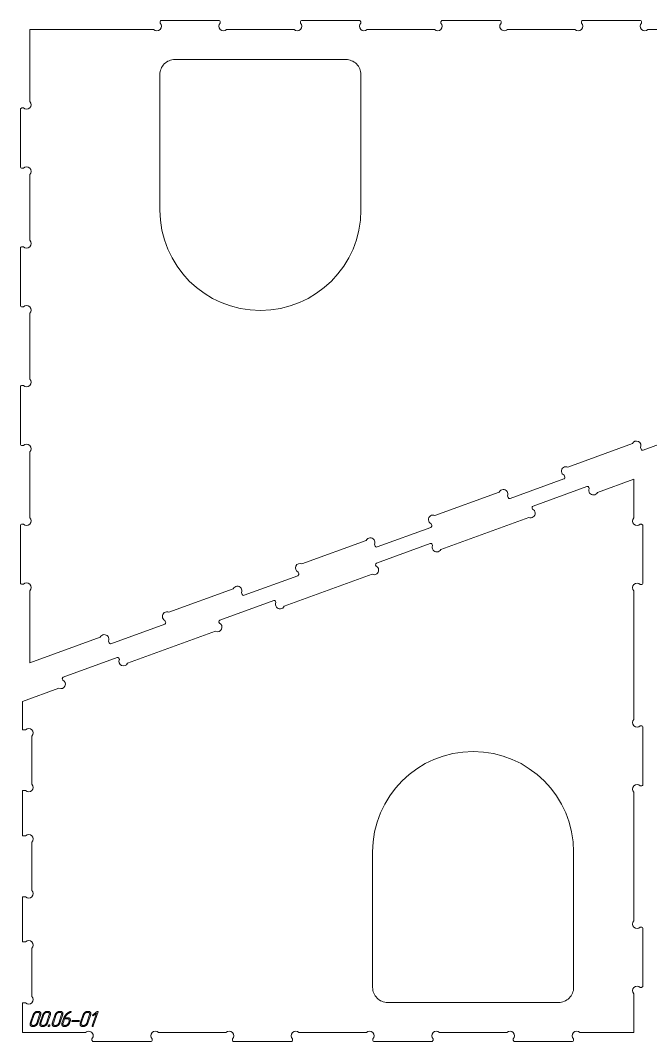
# Model space of a CAD drawing. Header units: millimetres. Extents: x 10 to 1367, y -717 to -10.
# Drawn here: x 10 to 429, y -693 to -14 of the extents above; entities that cross this region are included whole.
import ezdxf

# ---------------------------------------------------------------- set-up
doc = ezdxf.new("R2010")
doc.units = ezdxf.units.MM
doc.layers.add('cut', color=7, linetype='Continuous', lineweight=0)
doc.layers.add('mark', color=7, linetype='Continuous', lineweight=0)

msp = doc.modelspace()

# ---------------------------------------------------------------- linework, layer by layer
at = {"layer": 'cut'}
msp.add_lwpolyline([(459.4, -286.68), (423.69, -299.67, -0.414214), (422.41, -299.08), (421.98, -297.89, 1), (416.54, -295.36), (373.76, -310.93, 1), (371.22, -316.37), (371.65, -317.55, -0.414214), (371.05, -318.83), (335.34, -331.83, -0.414213), (334.06, -331.23), (333.63, -330.05, 1), (328.19, -327.51), (285.41, -343.09, 1), (282.87, -348.53), (283.3, -349.71, -0.414214), (282.7, -350.99), (247, -363.99, -0.414214), (245.71, -363.39), (245.28, -362.21, 1), (239.85, -359.67), (197.06, -375.24, 1), (194.52, -380.68), (194.95, -381.86, -0.414214), (194.36, -383.14), (158.65, -396.14, -0.414214), (157.37, -395.54), (156.94, -394.36, 1), (151.5, -391.83), (108.71, -407.4, 1), (106.18, -412.84), (106.61, -414.02, -0.414214), (106.01, -415.3), (70.3, -428.3, -0.414214), (69.02, -427.7), (68.59, -426.52, 1), (63.15, -423.98), (16.38, -441.01), (16.38, -393.07, 1), (12.14, -388.83), (11.18, -388.83, -0.414214), (10.18, -387.83), (10.18, -349.83, -0.414214), (11.18, -348.83), (12.14, -348.83, 1), (16.38, -344.58), (16.38, -300.89, 1), (12.14, -296.64), (11.18, -296.64, -0.414214), (10.18, -295.64), (10.18, -257.64, -0.414214), (11.18, -256.64), (12.14, -256.64, 1), (16.38, -252.4), (16.38, -208.71, 1), (12.14, -204.46), (11.18, -204.46, -0.414214), (10.18, -203.46), (10.18, -165.46, -0.414214), (11.18, -164.46), (12.14, -164.46, 1), (16.38, -160.22), (16.38, -116.52, 1), (12.14, -112.28), (11.18, -112.28, -0.414214), (10.18, -111.28), (10.18, -73.28, -0.414214), (11.18, -72.28), (12.14, -72.28, 1), (16.38, -68.04), (16.38, -20.1), (98.63, -20.1, 1), (102.88, -15.86), (102.88, -15.1, -0.414214), (103.88, -14.1), (141.88, -14.1, -0.414214), (142.88, -15.1), (142.88, -15.86, 1), (147.12, -20.1), (191.9, -20.1, 1), (196.14, -15.86), (196.14, -15.1, -0.414214), (197.14, -14.1), (235.14, -14.1, -0.414214), (236.14, -15.1), (236.14, -15.86, 1), (240.39, -20.1), (285.17, -20.1, 1), (289.41, -15.86), (289.41, -15.1, -0.414214), (290.41, -14.1), (328.41, -14.1, -0.414214), (329.41, -15.1), (329.41, -15.86, 1), (333.65, -20.1), (378.43, -20.1, 1), (382.68, -15.86), (382.68, -15.1, -0.414214), (383.68, -14.1), (421.68, -14.1, -0.414214), (422.68, -15.1), (422.68, -15.86, 1), (426.92, -20.1), (508.88, -20.1)], format="xyb", dxfattribs=at)
for points in [[(236.28, -95.1), (236.28, -50.1, 0.414214), (226.28, -40.1), (112.78, -40.1, 0.414214), (102.78, -50.1), (102.78, -140.1, 1), (236.28, -140.1)], [(417.55, -318.94), (417.55, -344.69, 1), (421.79, -348.94), (422.55, -348.94, -0.414214), (423.55, -349.94), (423.55, -387.94, -0.414214), (422.55, -388.94), (421.79, -388.94, 1), (417.55, -393.18), (417.55, -478.58, 1), (421.79, -482.82), (422.55, -482.82, -0.414214), (423.55, -483.82), (423.55, -521.82, -0.414214), (422.55, -522.82), (421.79, -522.82, 1), (417.55, -527.06), (417.55, -612.46, 1), (421.79, -616.71), (422.55, -616.71, -0.414214), (423.55, -617.71), (423.55, -655.71, -0.414214), (422.55, -656.71), (421.79, -656.71, 1), (417.55, -660.95), (417.55, -686.71), (381.69, -686.71, 1), (377.45, -690.95), (377.45, -691.71, -0.414214), (376.45, -692.71), (338.45, -692.71, -0.414214), (337.45, -691.71), (337.45, -690.95, 1), (333.21, -686.71), (288.43, -686.71, 1), (284.18, -690.95), (284.18, -691.71, -0.414214), (283.18, -692.71), (245.18, -692.71, -0.414214), (244.18, -691.71), (244.18, -690.95, 1), (239.94, -686.71), (195.16, -686.71, 1), (190.92, -690.95), (190.92, -691.71, -0.414214), (189.92, -692.71), (151.92, -692.71, -0.414214), (150.92, -691.71), (150.92, -690.95, 1), (146.68, -686.71), (101.89, -686.71, 1), (97.65, -690.95), (97.65, -691.71, -0.414214), (96.65, -692.71), (58.65, -692.71, -0.414214), (57.65, -691.71), (57.65, -690.95, 1), (53.41, -686.71), (11.55, -686.71), (11.55, -666.96), (13.56, -666.96, 1), (17.8, -662.71), (17.8, -630.7, 1), (13.56, -626.46), (11.55, -626.46), (11.55, -596.46), (13.56, -596.46, 1), (17.8, -592.21), (17.8, -560.2, 1), (13.56, -555.96), (11.55, -555.96), (11.55, -525.96), (13.56, -525.96, 1), (17.8, -521.71), (17.8, -489.7, 1), (13.56, -485.46), (11.55, -485.46), (11.55, -466.71), (35.76, -457.9, 1), (38.29, -452.46), (38.03, -451.75, -0.414214), (38.63, -450.47), (74.34, -437.47, -0.414214), (75.62, -438.07), (75.88, -438.78, 1), (81.32, -441.31), (139.77, -420.04, 1), (142.3, -414.6), (142.04, -413.89, -0.414214), (142.64, -412.61), (178.35, -399.61, -0.414214), (179.63, -400.21), (179.89, -400.92, 1), (185.33, -403.46), (243.78, -382.18, 1), (246.31, -376.75), (246.05, -376.03, -0.414213), (246.65, -374.75), (282.36, -361.76, -0.414214), (283.64, -362.35), (283.9, -363.07, 1), (289.34, -365.6), (347.79, -344.33, 1), (350.32, -338.89), (350.06, -338.18, -0.414214), (350.66, -336.9), (386.37, -323.9, -0.414213), (387.65, -324.5), (387.91, -325.21, 1), (393.35, -327.74)], [(377.55, -611.71), (377.55, -566.71, 1), (244.05, -566.71), (244.05, -656.71, 0.414214), (254.05, -666.71), (367.55, -666.71, 0.414214), (377.55, -656.71)]]:
    msp.add_lwpolyline(points, format="xyb", close=True, dxfattribs=at)
at = {"layer": 'mark'}
for points in [[(18.62, -674.79), (16.68, -680.5), (16.64, -680.62), (16.61, -680.73), (16.59, -680.83), (16.57, -680.94), (16.56, -681.04), (16.55, -681.14), (16.55, -681.24), (16.56, -681.34), (16.57, -681.43), (16.59, -681.52), (16.61, -681.61), (16.64, -681.7), (16.68, -681.78), (16.72, -681.87), (16.77, -681.95), (16.82, -682.03), (16.88, -682.1), (16.94, -682.17), (17, -682.24), (17.07, -682.3), (17.14, -682.35), (17.21, -682.41), (17.28, -682.45), (17.36, -682.49), (17.44, -682.53), (17.53, -682.56), (17.61, -682.59), (17.7, -682.61), (17.8, -682.63), (17.89, -682.64), (17.99, -682.65), (18.09, -682.65), (18.81, -682.65), (18.92, -682.65), (19.03, -682.64), (19.14, -682.63), (19.25, -682.61), (19.36, -682.59), (19.47, -682.56), (19.58, -682.53), (19.69, -682.49), (19.79, -682.45), (19.9, -682.4), (20.01, -682.35), (20.12, -682.29), (20.22, -682.23), (20.33, -682.16), (20.44, -682.09), (20.54, -682.02), (20.65, -681.94), (20.74, -681.85), (20.84, -681.77), (20.93, -681.68), (21.02, -681.6), (21.1, -681.51), (21.18, -681.42), (21.25, -681.32), (21.32, -681.23), (21.38, -681.13), (21.44, -681.03), (21.5, -680.93), (21.55, -680.83), (21.6, -680.72), (21.64, -680.61), (21.68, -680.5), (23.63, -674.79), (23.66, -674.68), (23.69, -674.57), (23.71, -674.47), (23.73, -674.36), (23.74, -674.26), (23.75, -674.16), (23.75, -674.06), (23.75, -673.96), (23.74, -673.87), (23.72, -673.78), (23.7, -673.69), (23.67, -673.6), (23.64, -673.52), (23.6, -673.43), (23.56, -673.35), (23.51, -673.27), (23.45, -673.2), (23.39, -673.13), (23.33, -673.06), (23.27, -673), (23.2, -672.94), (23.12, -672.89), (23.05, -672.85), (22.97, -672.8), (22.89, -672.77), (22.8, -672.74), (22.71, -672.71), (22.61, -672.69), (22.52, -672.67), (22.42, -672.66), (22.31, -672.65), (22.2, -672.65), (21.49, -672.65), (21.38, -672.65), (21.27, -672.66), (21.15, -672.67), (21.04, -672.69), (20.93, -672.71), (20.82, -672.74), (20.71, -672.77), (20.6, -672.81), (20.5, -672.85), (20.39, -672.9), (20.28, -672.95), (20.17, -673.01), (20.07, -673.07), (19.96, -673.14), (19.85, -673.21), (19.75, -673.29), (19.65, -673.37), (19.55, -673.45), (19.45, -673.54), (19.36, -673.63), (19.28, -673.71), (19.2, -673.8), (19.12, -673.89), (19.05, -673.99), (18.98, -674.08), (18.91, -674.18), (18.85, -674.28), (18.8, -674.38), (18.75, -674.48), (18.7, -674.58), (18.66, -674.68)], [(19.33, -674.79), (17.39, -680.5), (17.37, -680.58), (17.35, -680.65), (17.33, -680.72), (17.32, -680.78), (17.32, -680.85), (17.31, -680.92), (17.31, -680.98), (17.32, -681.05), (17.32, -681.11), (17.33, -681.17), (17.35, -681.23), (17.37, -681.29), (17.39, -681.34), (17.42, -681.4), (17.45, -681.45), (17.48, -681.51), (17.52, -681.56), (17.56, -681.61), (17.6, -681.65), (17.64, -681.69), (17.69, -681.73), (17.74, -681.77), (17.79, -681.8), (17.84, -681.83), (17.89, -681.85), (17.95, -681.87), (18.01, -681.89), (18.07, -681.91), (18.13, -681.92), (18.2, -681.93), (18.26, -681.93), (18.33, -681.93), (19.05, -681.93), (19.12, -681.93), (19.19, -681.93), (19.26, -681.92), (19.34, -681.91), (19.41, -681.89), (19.48, -681.88), (19.55, -681.86), (19.62, -681.83), (19.7, -681.8), (19.77, -681.77), (19.84, -681.74), (19.91, -681.7), (19.98, -681.66), (20.05, -681.62), (20.12, -681.58), (20.19, -681.53), (20.26, -681.47), (20.33, -681.42), (20.39, -681.37), (20.45, -681.31), (20.51, -681.25), (20.57, -681.19), (20.62, -681.13), (20.67, -681.07), (20.72, -681), (20.76, -680.94), (20.8, -680.87), (20.84, -680.8), (20.88, -680.73), (20.91, -680.66), (20.94, -680.58), (20.97, -680.5), (22.91, -674.79), (22.93, -674.72), (22.95, -674.65), (22.97, -674.58), (22.98, -674.51), (22.99, -674.44), (22.99, -674.37), (22.99, -674.31), (22.99, -674.25), (22.98, -674.18), (22.97, -674.12), (22.96, -674.06), (22.94, -674), (22.92, -673.95), (22.89, -673.89), (22.87, -673.84), (22.83, -673.78), (22.8, -673.73), (22.76, -673.68), (22.72, -673.64), (22.67, -673.6), (22.63, -673.56), (22.58, -673.53), (22.53, -673.5), (22.48, -673.47), (22.42, -673.44), (22.36, -673.42), (22.3, -673.4), (22.24, -673.39), (22.17, -673.38), (22.1, -673.37), (22.03, -673.36), (21.96, -673.36), (21.25, -673.36), (21.17, -673.36), (21.1, -673.37), (21.03, -673.38), (20.95, -673.39), (20.88, -673.4), (20.81, -673.42), (20.73, -673.44), (20.66, -673.47), (20.59, -673.49), (20.52, -673.53), (20.45, -673.56), (20.38, -673.6), (20.31, -673.64), (20.23, -673.68), (20.16, -673.73), (20.09, -673.78), (20.03, -673.83), (19.96, -673.89), (19.9, -673.94), (19.84, -674), (19.78, -674.06), (19.72, -674.12), (19.67, -674.18), (19.62, -674.24), (19.58, -674.31), (19.53, -674.37), (19.49, -674.44), (19.46, -674.51), (19.42, -674.57), (19.39, -674.65), (19.36, -674.72)], [(25.05, -674.79), (23.11, -680.5), (23.07, -680.62), (23.04, -680.73), (23.02, -680.83), (23, -680.94), (22.99, -681.04), (22.98, -681.14), (22.98, -681.24), (22.99, -681.34), (23, -681.43), (23.02, -681.52), (23.04, -681.61), (23.07, -681.7), (23.11, -681.78), (23.15, -681.87), (23.2, -681.95), (23.25, -682.03), (23.31, -682.1), (23.37, -682.17), (23.43, -682.24), (23.5, -682.3), (23.57, -682.35), (23.64, -682.41), (23.71, -682.45), (23.79, -682.49), (23.87, -682.53), (23.96, -682.56), (24.04, -682.59), (24.13, -682.61), (24.22, -682.63), (24.32, -682.64), (24.42, -682.65), (24.52, -682.65), (25.23, -682.65), (25.35, -682.65), (25.46, -682.64), (25.57, -682.63), (25.68, -682.61), (25.79, -682.59), (25.9, -682.56), (26.01, -682.53), (26.11, -682.49), (26.22, -682.45), (26.33, -682.4), (26.44, -682.35), (26.55, -682.29), (26.65, -682.23), (26.76, -682.16), (26.86, -682.09), (26.97, -682.02), (27.07, -681.94), (27.17, -681.85), (27.27, -681.77), (27.36, -681.68), (27.44, -681.6), (27.53, -681.51), (27.6, -681.42), (27.68, -681.32), (27.75, -681.23), (27.81, -681.13), (27.87, -681.03), (27.93, -680.93), (27.98, -680.83), (28.03, -680.72), (28.07, -680.61), (28.11, -680.5), (30.05, -674.79), (30.09, -674.68), (30.12, -674.57), (30.14, -674.47), (30.16, -674.36), (30.17, -674.26), (30.18, -674.16), (30.18, -674.06), (30.18, -673.96), (30.17, -673.87), (30.15, -673.78), (30.13, -673.69), (30.1, -673.6), (30.07, -673.52), (30.03, -673.43), (29.98, -673.35), (29.93, -673.27), (29.88, -673.2), (29.82, -673.13), (29.76, -673.06), (29.69, -673), (29.63, -672.94), (29.55, -672.89), (29.48, -672.85), (29.4, -672.8), (29.31, -672.77), (29.23, -672.74), (29.14, -672.71), (29.04, -672.69), (28.95, -672.67), (28.85, -672.66), (28.74, -672.65), (28.63, -672.65), (27.92, -672.65), (27.81, -672.65), (27.69, -672.66), (27.58, -672.67), (27.47, -672.69), (27.36, -672.71), (27.25, -672.74), (27.14, -672.77), (27.03, -672.81), (26.92, -672.85), (26.82, -672.9), (26.71, -672.95), (26.6, -673.01), (26.5, -673.07), (26.39, -673.14), (26.28, -673.21), (26.18, -673.29), (26.08, -673.37), (25.98, -673.45), (25.88, -673.54), (25.79, -673.63), (25.71, -673.71), (25.63, -673.8), (25.55, -673.89), (25.48, -673.99), (25.41, -674.08), (25.34, -674.18), (25.28, -674.28), (25.23, -674.38), (25.18, -674.48), (25.13, -674.58), (25.09, -674.68)], [(25.76, -674.79), (23.82, -680.5), (23.8, -680.58), (23.78, -680.65), (23.76, -680.72), (23.75, -680.78), (23.74, -680.85), (23.74, -680.92), (23.74, -680.98), (23.74, -681.05), (23.75, -681.11), (23.76, -681.17), (23.78, -681.23), (23.8, -681.29), (23.82, -681.34), (23.85, -681.4), (23.88, -681.45), (23.91, -681.51), (23.95, -681.56), (23.99, -681.61), (24.03, -681.65), (24.07, -681.69), (24.12, -681.73), (24.17, -681.77), (24.22, -681.8), (24.27, -681.83), (24.32, -681.85), (24.38, -681.87), (24.44, -681.89), (24.5, -681.91), (24.56, -681.92), (24.63, -681.93), (24.69, -681.93), (24.76, -681.93), (25.48, -681.93), (25.55, -681.93), (25.62, -681.93), (25.69, -681.92), (25.77, -681.91), (25.84, -681.89), (25.91, -681.88), (25.98, -681.86), (26.05, -681.83), (26.12, -681.8), (26.2, -681.77), (26.27, -681.74), (26.34, -681.7), (26.41, -681.66), (26.48, -681.62), (26.55, -681.58), (26.62, -681.53), (26.69, -681.47), (26.76, -681.42), (26.82, -681.37), (26.88, -681.31), (26.94, -681.25), (27, -681.19), (27.05, -681.13), (27.1, -681.07), (27.15, -681), (27.19, -680.94), (27.23, -680.87), (27.27, -680.8), (27.31, -680.73), (27.34, -680.66), (27.37, -680.58), (27.4, -680.5), (29.34, -674.79), (29.36, -674.72), (29.38, -674.65), (29.4, -674.58), (29.41, -674.51), (29.42, -674.44), (29.42, -674.37), (29.42, -674.31), (29.42, -674.25), (29.41, -674.18), (29.4, -674.12), (29.39, -674.06), (29.37, -674), (29.35, -673.95), (29.32, -673.89), (29.29, -673.84), (29.26, -673.78), (29.22, -673.73), (29.19, -673.68), (29.15, -673.64), (29.1, -673.6), (29.06, -673.56), (29.01, -673.53), (28.96, -673.5), (28.9, -673.47), (28.85, -673.44), (28.79, -673.42), (28.73, -673.4), (28.67, -673.39), (28.6, -673.38), (28.53, -673.37), (28.46, -673.36), (28.39, -673.36), (27.68, -673.36), (27.6, -673.36), (27.53, -673.37), (27.45, -673.38), (27.38, -673.39), (27.31, -673.4), (27.24, -673.42), (27.16, -673.44), (27.09, -673.47), (27.02, -673.49), (26.95, -673.53), (26.88, -673.56), (26.8, -673.6), (26.73, -673.64), (26.66, -673.68), (26.59, -673.73), (26.52, -673.78), (26.45, -673.83), (26.39, -673.89), (26.33, -673.94), (26.27, -674), (26.21, -674.06), (26.15, -674.12), (26.1, -674.18), (26.05, -674.24), (26.01, -674.31), (25.96, -674.37), (25.92, -674.44), (25.88, -674.51), (25.85, -674.57), (25.82, -674.65), (25.79, -674.72)], [(33.26, -674.79), (31.32, -680.5), (31.28, -680.62), (31.25, -680.73), (31.23, -680.83), (31.21, -680.94), (31.2, -681.04), (31.2, -681.14), (31.2, -681.24), (31.2, -681.34), (31.21, -681.43), (31.23, -681.52), (31.26, -681.61), (31.29, -681.7), (31.32, -681.78), (31.36, -681.87), (31.41, -681.95), (31.46, -682.03), (31.52, -682.1), (31.58, -682.17), (31.64, -682.24), (31.71, -682.3), (31.78, -682.35), (31.85, -682.41), (31.93, -682.45), (32.01, -682.49), (32.09, -682.53), (32.17, -682.56), (32.26, -682.59), (32.35, -682.61), (32.44, -682.63), (32.53, -682.64), (32.63, -682.65), (32.73, -682.65), (33.45, -682.65), (33.56, -682.65), (33.67, -682.64), (33.78, -682.63), (33.89, -682.61), (34, -682.59), (34.11, -682.56), (34.22, -682.53), (34.33, -682.49), (34.44, -682.45), (34.55, -682.4), (34.65, -682.35), (34.76, -682.29), (34.87, -682.23), (34.97, -682.16), (35.08, -682.09), (35.18, -682.02), (35.29, -681.94), (35.39, -681.85), (35.48, -681.77), (35.57, -681.68), (35.66, -681.6), (35.74, -681.51), (35.82, -681.42), (35.89, -681.32), (35.96, -681.23), (36.03, -681.13), (36.09, -681.03), (36.14, -680.93), (36.2, -680.83), (36.24, -680.72), (36.29, -680.61), (36.33, -680.5), (38.27, -674.79), (38.3, -674.68), (38.33, -674.57), (38.36, -674.47), (38.37, -674.36), (38.39, -674.26), (38.39, -674.16), (38.39, -674.06), (38.39, -673.96), (38.38, -673.87), (38.36, -673.78), (38.34, -673.69), (38.31, -673.6), (38.28, -673.52), (38.24, -673.43), (38.2, -673.35), (38.15, -673.27), (38.09, -673.2), (38.04, -673.13), (37.97, -673.06), (37.91, -673), (37.84, -672.94), (37.77, -672.89), (37.69, -672.85), (37.61, -672.8), (37.53, -672.77), (37.44, -672.74), (37.35, -672.71), (37.26, -672.69), (37.16, -672.67), (37.06, -672.66), (36.95, -672.65), (36.85, -672.65), (36.13, -672.65), (36.02, -672.65), (35.91, -672.66), (35.8, -672.67), (35.69, -672.69), (35.58, -672.71), (35.47, -672.74), (35.36, -672.77), (35.25, -672.81), (35.14, -672.85), (35.03, -672.9), (34.92, -672.95), (34.82, -673.01), (34.71, -673.07), (34.6, -673.14), (34.5, -673.21), (34.39, -673.29), (34.29, -673.37), (34.19, -673.45), (34.1, -673.54), (34.01, -673.63), (33.92, -673.71), (33.84, -673.8), (33.76, -673.89), (33.69, -673.99), (33.62, -674.08), (33.56, -674.18), (33.5, -674.28), (33.44, -674.38), (33.39, -674.48), (33.34, -674.58), (33.3, -674.68)], [(33.98, -674.79), (32.03, -680.5), (32.01, -680.58), (31.99, -680.65), (31.98, -680.72), (31.97, -680.78), (31.96, -680.85), (31.95, -680.92), (31.95, -680.98), (31.96, -681.05), (31.97, -681.11), (31.98, -681.17), (31.99, -681.23), (32.01, -681.29), (32.03, -681.34), (32.06, -681.4), (32.09, -681.45), (32.12, -681.51), (32.16, -681.56), (32.2, -681.61), (32.24, -681.65), (32.29, -681.69), (32.33, -681.73), (32.38, -681.77), (32.43, -681.8), (32.48, -681.83), (32.54, -681.85), (32.59, -681.87), (32.65, -681.89), (32.71, -681.91), (32.77, -681.92), (32.84, -681.93), (32.91, -681.93), (32.98, -681.93), (33.69, -681.93), (33.76, -681.93), (33.84, -681.93), (33.91, -681.92), (33.98, -681.91), (34.05, -681.89), (34.12, -681.88), (34.2, -681.86), (34.27, -681.83), (34.34, -681.8), (34.41, -681.77), (34.48, -681.74), (34.55, -681.7), (34.62, -681.66), (34.69, -681.62), (34.77, -681.58), (34.84, -681.53), (34.91, -681.47), (34.97, -681.42), (35.04, -681.37), (35.1, -681.31), (35.16, -681.25), (35.21, -681.19), (35.26, -681.13), (35.31, -681.07), (35.36, -681), (35.41, -680.94), (35.45, -680.87), (35.49, -680.8), (35.52, -680.73), (35.55, -680.66), (35.58, -680.58), (35.61, -680.5), (37.55, -674.79), (37.58, -674.72), (37.6, -674.65), (37.61, -674.58), (37.62, -674.51), (37.63, -674.44), (37.64, -674.37), (37.64, -674.31), (37.63, -674.25), (37.63, -674.18), (37.62, -674.12), (37.6, -674.06), (37.58, -674), (37.56, -673.95), (37.54, -673.89), (37.51, -673.84), (37.48, -673.78), (37.44, -673.73), (37.4, -673.68), (37.36, -673.64), (37.32, -673.6), (37.27, -673.56), (37.22, -673.53), (37.17, -673.5), (37.12, -673.47), (37.06, -673.44), (37, -673.42), (36.94, -673.4), (36.88, -673.39), (36.82, -673.38), (36.75, -673.37), (36.68, -673.36), (36.6, -673.36), (35.89, -673.36), (35.82, -673.36), (35.74, -673.37), (35.67, -673.38), (35.6, -673.39), (35.52, -673.4), (35.45, -673.42), (35.38, -673.44), (35.31, -673.47), (35.23, -673.49), (35.16, -673.53), (35.09, -673.56), (35.02, -673.6), (34.95, -673.64), (34.88, -673.68), (34.81, -673.73), (34.74, -673.78), (34.67, -673.83), (34.6, -673.89), (34.54, -673.94), (34.48, -674), (34.42, -674.06), (34.37, -674.12), (34.32, -674.18), (34.27, -674.24), (34.22, -674.31), (34.18, -674.37), (34.14, -674.44), (34.1, -674.51), (34.06, -674.57), (34.03, -674.65), (34, -674.72)], [(38.83, -677.33), (37.75, -680.51), (37.71, -680.62), (37.68, -680.73), (37.66, -680.83), (37.64, -680.94), (37.63, -681.04), (37.62, -681.14), (37.62, -681.24), (37.63, -681.34), (37.64, -681.43), (37.66, -681.52), (37.68, -681.61), (37.71, -681.7), (37.75, -681.78), (37.79, -681.87), (37.84, -681.95), (37.89, -682.03), (37.95, -682.1), (38.01, -682.17), (38.07, -682.24), (38.14, -682.3), (38.21, -682.35), (38.28, -682.41), (38.36, -682.45), (38.43, -682.49), (38.52, -682.53), (38.6, -682.56), (38.69, -682.59), (38.78, -682.61), (38.87, -682.63), (38.96, -682.64), (39.06, -682.65), (39.16, -682.65), (39.88, -682.65), (39.99, -682.65), (40.1, -682.64), (40.21, -682.63), (40.32, -682.61), (40.43, -682.59), (40.54, -682.56), (40.65, -682.53), (40.76, -682.49), (40.86, -682.45), (40.97, -682.4), (41.08, -682.35), (41.18, -682.3), (41.29, -682.24), (41.4, -682.17), (41.5, -682.1), (41.61, -682.02), (41.71, -681.94), (41.81, -681.86), (41.9, -681.78), (41.99, -681.69), (42.08, -681.61), (42.16, -681.52), (42.24, -681.42), (42.31, -681.33), (42.38, -681.23), (42.45, -681.14), (42.51, -681.04), (42.56, -680.93), (42.62, -680.83), (42.66, -680.72), (42.71, -680.62), (42.75, -680.5), (43.23, -679.08), (43.27, -678.96), (43.3, -678.86), (43.32, -678.75), (43.34, -678.64), (43.35, -678.54), (43.36, -678.44), (43.36, -678.34), (43.36, -678.25), (43.35, -678.15), (43.34, -678.06), (43.31, -677.97), (43.29, -677.88), (43.26, -677.8), (43.22, -677.71), (43.18, -677.63), (43.13, -677.55), (43.07, -677.48), (43.02, -677.41), (42.96, -677.34), (42.89, -677.28), (42.82, -677.23), (42.75, -677.18), (42.67, -677.13), (42.59, -677.09), (42.51, -677.05), (42.42, -677.02), (42.33, -676.99), (42.23, -676.97), (42.13, -676.96), (42.03, -676.94), (41.92, -676.94), (41.81, -676.93), (39.68, -676.93), (39.72, -676.82), (39.77, -676.7), (39.82, -676.58), (39.89, -676.45), (39.96, -676.33), (40.03, -676.2), (40.12, -676.07), (40.21, -675.94), (40.3, -675.81), (40.4, -675.68), (40.49, -675.55), (40.59, -675.43), (40.69, -675.32), (40.79, -675.2), (40.89, -675.09), (40.99, -674.98), (41.06, -674.9), (41.14, -674.83), (41.22, -674.75), (41.3, -674.68), (41.37, -674.61), (41.45, -674.55), (41.52, -674.48), (41.6, -674.42), (41.67, -674.36), (41.74, -674.3), (41.82, -674.25), (41.89, -674.19), (41.96, -674.14), (42.03, -674.09), (42.1, -674.05), (42.17, -674), (42.34, -673.9), (42.5, -673.8), (42.66, -673.71), (42.83, -673.62), (43.19, -673.47), (43.37, -673.4), (43.52, -673.35), (43.56, -673.33), (43.6, -673.31), (43.63, -673.29), (43.66, -673.27), (43.69, -673.25), (43.72, -673.23), (43.74, -673.21), (43.76, -673.19), (43.79, -673.15), (43.82, -673.11), (43.84, -673.07), (43.86, -673.02), (43.87, -672.98), (43.88, -672.95), (43.89, -672.92), (43.89, -672.88), (43.88, -672.85), (43.88, -672.82), (43.87, -672.79), (43.85, -672.76), (43.84, -672.74), (43.82, -672.71), (43.8, -672.69), (43.78, -672.68), (43.75, -672.66), (43.72, -672.65), (43.69, -672.65), (43.65, -672.65), (43.49, -672.68), (43.29, -672.75), (43.08, -672.83), (42.88, -672.92), (42.68, -673.02), (42.48, -673.12), (42.29, -673.22), (42.1, -673.33), (41.91, -673.45), (41.72, -673.57), (41.54, -673.7), (41.36, -673.84), (41.19, -673.98), (41.02, -674.13), (40.85, -674.28), (40.68, -674.44), (40.52, -674.6), (40.37, -674.76), (40.23, -674.92), (40.1, -675.08), (39.97, -675.24), (39.84, -675.4), (39.72, -675.57), (39.61, -675.74), (39.5, -675.91), (39.4, -676.08), (39.3, -676.25), (39.21, -676.43), (39.12, -676.6), (39.04, -676.78), (38.96, -676.96), (38.89, -677.15)], [(42.03, -680.5), (42.52, -679.08), (42.54, -679), (42.56, -678.93), (42.58, -678.86), (42.59, -678.79), (42.6, -678.72), (42.6, -678.66), (42.61, -678.59), (42.6, -678.53), (42.6, -678.46), (42.59, -678.4), (42.57, -678.34), (42.56, -678.29), (42.54, -678.23), (42.51, -678.17), (42.48, -678.12), (42.45, -678.07), (42.42, -678.02), (42.38, -677.97), (42.34, -677.92), (42.3, -677.88), (42.25, -677.85), (42.2, -677.81), (42.15, -677.78), (42.1, -677.75), (42.04, -677.73), (41.98, -677.71), (41.92, -677.69), (41.86, -677.67), (41.79, -677.66), (41.72, -677.65), (41.65, -677.65), (41.58, -677.65), (39.43, -677.65), (38.46, -680.5), (38.44, -680.58), (38.42, -680.65), (38.41, -680.72), (38.39, -680.78), (38.39, -680.85), (38.38, -680.92), (38.38, -680.98), (38.39, -681.05), (38.39, -681.11), (38.41, -681.17), (38.42, -681.23), (38.44, -681.29), (38.46, -681.34), (38.49, -681.4), (38.52, -681.45), (38.55, -681.51), (38.59, -681.56), (38.63, -681.61), (38.67, -681.65), (38.71, -681.69), (38.76, -681.73), (38.81, -681.77), (38.86, -681.8), (38.91, -681.83), (38.96, -681.85), (39.02, -681.87), (39.08, -681.89), (39.14, -681.91), (39.2, -681.92), (39.27, -681.93), (39.34, -681.93), (39.41, -681.93), (40.12, -681.93), (40.19, -681.93), (40.27, -681.93), (40.34, -681.92), (40.42, -681.91), (40.49, -681.89), (40.56, -681.88), (40.64, -681.85), (40.71, -681.83), (40.78, -681.8), (40.85, -681.77), (40.92, -681.74), (40.99, -681.7), (41.06, -681.66), (41.14, -681.62), (41.21, -681.57), (41.27, -681.52), (41.34, -681.47), (41.41, -681.41), (41.47, -681.36), (41.53, -681.3), (41.59, -681.24), (41.64, -681.18), (41.69, -681.12), (41.74, -681.06), (41.79, -680.99), (41.83, -680.93), (41.87, -680.86), (41.91, -680.79), (41.94, -680.72), (41.98, -680.65), (42.01, -680.58)], [(51.83, -674.79), (49.89, -680.5), (49.86, -680.62), (49.83, -680.73), (49.8, -680.83), (49.79, -680.94), (49.77, -681.04), (49.77, -681.14), (49.77, -681.24), (49.77, -681.34), (49.79, -681.43), (49.8, -681.52), (49.83, -681.61), (49.86, -681.7), (49.89, -681.78), (49.93, -681.87), (49.98, -681.95), (50.03, -682.03), (50.09, -682.1), (50.15, -682.17), (50.22, -682.24), (50.28, -682.3), (50.35, -682.35), (50.42, -682.41), (50.5, -682.45), (50.58, -682.49), (50.66, -682.53), (50.74, -682.56), (50.83, -682.59), (50.92, -682.61), (51.01, -682.63), (51.11, -682.64), (51.2, -682.65), (51.31, -682.65), (52.02, -682.65), (52.13, -682.65), (52.24, -682.64), (52.35, -682.63), (52.46, -682.61), (52.57, -682.59), (52.68, -682.56), (52.79, -682.53), (52.9, -682.49), (53.01, -682.45), (53.12, -682.4), (53.22, -682.35), (53.33, -682.29), (53.44, -682.23), (53.54, -682.16), (53.65, -682.09), (53.76, -682.02), (53.86, -681.94), (53.96, -681.85), (54.05, -681.77), (54.14, -681.68), (54.23, -681.6), (54.31, -681.51), (54.39, -681.42), (54.46, -681.32), (54.53, -681.23), (54.6, -681.13), (54.66, -681.03), (54.71, -680.93), (54.77, -680.83), (54.81, -680.72), (54.86, -680.61), (54.9, -680.5), (56.84, -674.79), (56.88, -674.68), (56.9, -674.57), (56.93, -674.47), (56.95, -674.36), (56.96, -674.26), (56.97, -674.16), (56.97, -674.06), (56.96, -673.96), (56.95, -673.87), (56.94, -673.78), (56.91, -673.69), (56.89, -673.6), (56.85, -673.52), (56.81, -673.43), (56.77, -673.35), (56.72, -673.27), (56.67, -673.2), (56.61, -673.13), (56.55, -673.06), (56.48, -673), (56.41, -672.94), (56.34, -672.89), (56.26, -672.85), (56.18, -672.8), (56.1, -672.77), (56.01, -672.74), (55.92, -672.71), (55.83, -672.69), (55.73, -672.67), (55.63, -672.66), (55.53, -672.65), (55.42, -672.65), (54.7, -672.65), (54.59, -672.65), (54.48, -672.66), (54.37, -672.67), (54.26, -672.69), (54.15, -672.71), (54.04, -672.74), (53.93, -672.77), (53.82, -672.81), (53.71, -672.85), (53.6, -672.9), (53.49, -672.95), (53.39, -673.01), (53.28, -673.07), (53.17, -673.14), (53.07, -673.21), (52.96, -673.29), (52.86, -673.37), (52.76, -673.45), (52.67, -673.54), (52.58, -673.63), (52.49, -673.71), (52.41, -673.8), (52.33, -673.89), (52.26, -673.99), (52.19, -674.08), (52.13, -674.18), (52.07, -674.28), (52.01, -674.38), (51.96, -674.48), (51.91, -674.58), (51.87, -674.68)], [(52.55, -674.79), (50.61, -680.5), (50.58, -680.58), (50.56, -680.65), (50.55, -680.72), (50.54, -680.78), (50.53, -680.85), (50.53, -680.92), (50.53, -680.98), (50.53, -681.05), (50.54, -681.11), (50.55, -681.17), (50.56, -681.23), (50.58, -681.29), (50.61, -681.34), (50.63, -681.4), (50.66, -681.45), (50.7, -681.51), (50.73, -681.56), (50.77, -681.61), (50.81, -681.65), (50.86, -681.69), (50.9, -681.73), (50.95, -681.77), (51, -681.8), (51.05, -681.83), (51.11, -681.85), (51.16, -681.87), (51.22, -681.89), (51.28, -681.91), (51.35, -681.92), (51.41, -681.93), (51.48, -681.93), (51.55, -681.93), (52.26, -681.93), (52.33, -681.93), (52.41, -681.93), (52.48, -681.92), (52.55, -681.91), (52.62, -681.89), (52.69, -681.88), (52.77, -681.86), (52.84, -681.83), (52.91, -681.8), (52.98, -681.77), (53.05, -681.74), (53.12, -681.7), (53.19, -681.66), (53.27, -681.62), (53.34, -681.58), (53.41, -681.53), (53.48, -681.47), (53.54, -681.42), (53.61, -681.37), (53.67, -681.31), (53.73, -681.25), (53.78, -681.19), (53.84, -681.13), (53.89, -681.07), (53.93, -681), (53.98, -680.94), (54.02, -680.87), (54.06, -680.8), (54.09, -680.73), (54.13, -680.66), (54.16, -680.58), (54.18, -680.5), (56.13, -674.79), (56.15, -674.72), (56.17, -674.65), (56.18, -674.58), (56.2, -674.51), (56.2, -674.44), (56.21, -674.37), (56.21, -674.31), (56.21, -674.25), (56.2, -674.18), (56.19, -674.12), (56.17, -674.06), (56.16, -674), (56.13, -673.95), (56.11, -673.89), (56.08, -673.84), (56.05, -673.78), (56.01, -673.73), (55.97, -673.68), (55.93, -673.64), (55.89, -673.6), (55.84, -673.56), (55.79, -673.53), (55.74, -673.5), (55.69, -673.47), (55.63, -673.44), (55.58, -673.42), (55.52, -673.4), (55.45, -673.39), (55.39, -673.38), (55.32, -673.37), (55.25, -673.36), (55.18, -673.36), (54.46, -673.36), (54.39, -673.36), (54.31, -673.37), (54.24, -673.38), (54.17, -673.39), (54.09, -673.4), (54.02, -673.42), (53.95, -673.44), (53.88, -673.47), (53.8, -673.49), (53.73, -673.53), (53.66, -673.56), (53.59, -673.6), (53.52, -673.64), (53.45, -673.68), (53.38, -673.73), (53.31, -673.78), (53.24, -673.83), (53.17, -673.89), (53.11, -673.94), (53.05, -674), (52.99, -674.06), (52.94, -674.12), (52.89, -674.18), (52.84, -674.24), (52.79, -674.31), (52.75, -674.37), (52.71, -674.44), (52.67, -674.51), (52.64, -674.57), (52.6, -674.65), (52.57, -674.72)], [(58.57, -682.29), (61.73, -673), (61.74, -672.97), (61.74, -672.94), (61.75, -672.91), (61.75, -672.89), (61.75, -672.86), (61.75, -672.84), (61.74, -672.82), (61.73, -672.79), (61.72, -672.77), (61.71, -672.75), (61.7, -672.74), (61.68, -672.72), (61.67, -672.7), (61.65, -672.69), (61.63, -672.68), (61.61, -672.67), (61.59, -672.66), (61.57, -672.66), (61.54, -672.65), (61.52, -672.65), (61.47, -672.65), (61.41, -672.65), (61.36, -672.67), (61.31, -672.69), (61.26, -672.71), (61.21, -672.75), (58.34, -674.9), (58.3, -674.94), (58.26, -674.98), (58.23, -675.02), (58.21, -675.05), (58.19, -675.08), (58.17, -675.1), (58.16, -675.12), (58.15, -675.14), (58.14, -675.18), (58.13, -675.21), (58.13, -675.25), (58.13, -675.28), (58.13, -675.31), (58.14, -675.34), (58.15, -675.37), (58.17, -675.4), (58.19, -675.42), (58.21, -675.44), (58.23, -675.46), (58.26, -675.48), (58.29, -675.49), (58.32, -675.5), (58.35, -675.5), (58.39, -675.5), (58.42, -675.5), (58.46, -675.5), (58.49, -675.49), (58.53, -675.48), (58.56, -675.46), (58.6, -675.44), (58.63, -675.42), (58.67, -675.4), (60.72, -673.86), (57.85, -682.29), (57.84, -682.34), (57.83, -682.38), (57.83, -682.42), (57.83, -682.45), (57.83, -682.49), (57.84, -682.51), (57.85, -682.54), (57.87, -682.56), (57.91, -682.58), (57.94, -682.6), (57.97, -682.62), (58, -682.63), (58.03, -682.64), (58.05, -682.64), (58.07, -682.65), (58.09, -682.65), (58.13, -682.65), (58.17, -682.64), (58.2, -682.64), (58.24, -682.63), (58.28, -682.62), (58.31, -682.6), (58.34, -682.58), (58.38, -682.56), (58.41, -682.54), (58.44, -682.51), (58.47, -682.48), (58.49, -682.45), (58.51, -682.41), (58.54, -682.37), (58.55, -682.33)], [(29.35, -681.58), (29.3, -681.58), (29.25, -681.58), (29.2, -681.59), (29.16, -681.61), (29.11, -681.62), (29.07, -681.64), (29.03, -681.67), (28.98, -681.69), (28.94, -681.72), (28.9, -681.76), (28.87, -681.8), (28.83, -681.83), (28.8, -681.87), (28.77, -681.9), (28.74, -681.94), (28.71, -681.97), (28.69, -682), (28.67, -682.03), (28.66, -682.05), (28.64, -682.08), (28.63, -682.1), (28.63, -682.11), (28.63, -682.12), (28.62, -682.14), (28.61, -682.18), (28.6, -682.22), (28.6, -682.25), (28.6, -682.29), (28.6, -682.33), (28.6, -682.36), (28.61, -682.4), (28.62, -682.43), (28.63, -682.47), (28.64, -682.5), (28.66, -682.52), (28.67, -682.54), (28.69, -682.56), (28.72, -682.58), (28.74, -682.59), (28.76, -682.61), (28.79, -682.62), (28.82, -682.63), (28.85, -682.63), (28.88, -682.64), (28.92, -682.64), (28.95, -682.65), (28.99, -682.65), (29.03, -682.65), (29.07, -682.64), (29.11, -682.64), (29.15, -682.63), (29.18, -682.62), (29.22, -682.61), (29.25, -682.59), (29.29, -682.58), (29.32, -682.56), (29.36, -682.54), (29.39, -682.52), (29.42, -682.49), (29.45, -682.47), (29.51, -682.41), (29.56, -682.36), (29.6, -682.3), (29.64, -682.24), (29.67, -682.18), (29.7, -682.12), (29.71, -682.09), (29.72, -682.06), (29.72, -682.03), (29.72, -682.01), (29.73, -681.98), (29.72, -681.95), (29.72, -681.92), (29.72, -681.89), (29.71, -681.86), (29.7, -681.83), (29.69, -681.81), (29.67, -681.78), (29.64, -681.73), (29.62, -681.7), (29.6, -681.68), (29.58, -681.66), (29.56, -681.64), (29.54, -681.63), (29.51, -681.61), (29.49, -681.6), (29.46, -681.59), (29.43, -681.59), (29.41, -681.58), (29.38, -681.58)], [(49.07, -678.72), (44.78, -678.72), (44.75, -678.72), (44.72, -678.72), (44.69, -678.73), (44.66, -678.74), (44.63, -678.75), (44.6, -678.76), (44.57, -678.78), (44.54, -678.8), (44.51, -678.82), (44.49, -678.84), (44.44, -678.89), (44.41, -678.92), (44.39, -678.94), (44.38, -678.96), (44.36, -678.98), (44.34, -679), (44.33, -679.02), (44.32, -679.04), (44.31, -679.06), (44.31, -679.07), (44.31, -679.08), (44.3, -679.08), (44.3, -679.09), (44.29, -679.15), (44.28, -679.2), (44.28, -679.24), (44.29, -679.29), (44.31, -679.33), (44.33, -679.36), (44.35, -679.38), (44.37, -679.39), (44.4, -679.41), (44.43, -679.42), (44.46, -679.43), (44.5, -679.43), (44.54, -679.43), (48.83, -679.43), (48.87, -679.43), (48.91, -679.43), (48.95, -679.42), (48.99, -679.4), (49.03, -679.39), (49.06, -679.37), (49.1, -679.35), (49.13, -679.32), (49.16, -679.29), (49.19, -679.26), (49.22, -679.23), (49.24, -679.2), (49.26, -679.17), (49.28, -679.14), (49.29, -679.11), (49.3, -679.08), (49.31, -679.04), (49.32, -679.01), (49.32, -678.98), (49.32, -678.95), (49.31, -678.92), (49.3, -678.89), (49.29, -678.86), (49.27, -678.83), (49.25, -678.81), (49.23, -678.78), (49.21, -678.76), (49.18, -678.75), (49.16, -678.74), (49.13, -678.73), (49.1, -678.72)]]:
    msp.add_lwpolyline(points, close=True, dxfattribs=at)

doc.saveas('drawing.dxf')
